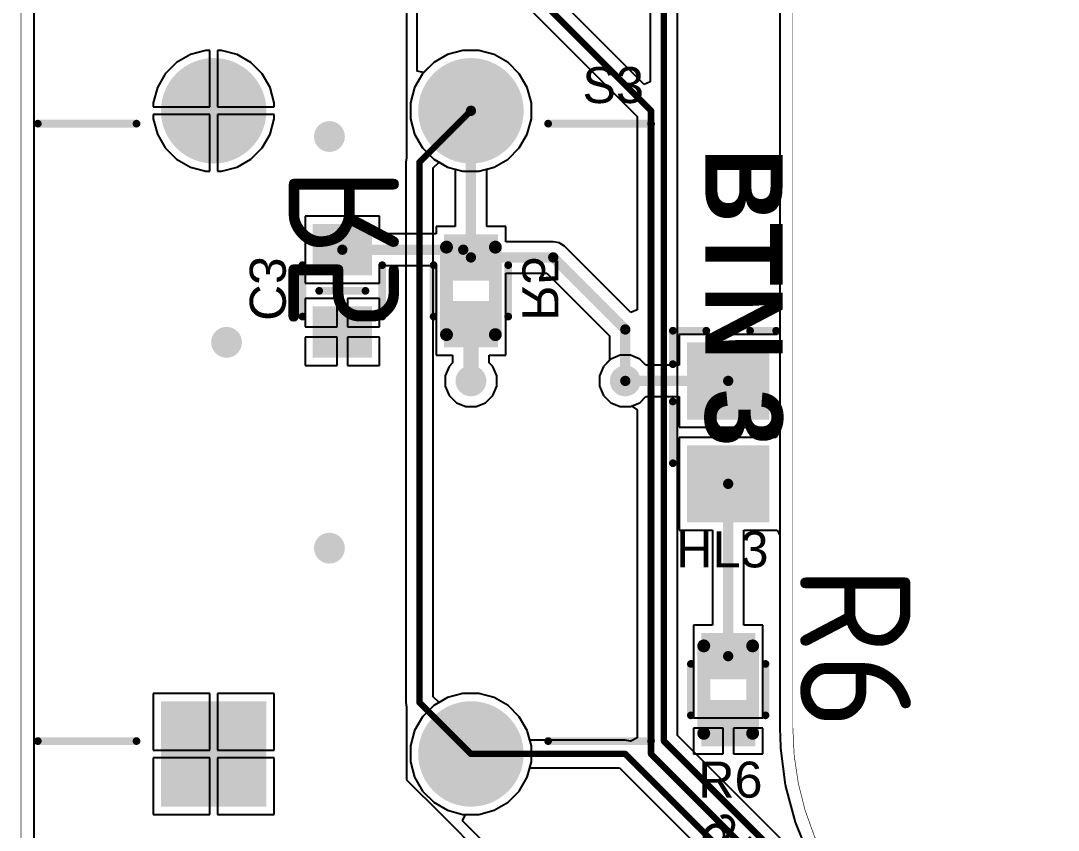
# Model space of a CAD drawing. Header units: inches. Extents: x -0.1 to 88.5, y -0.1 to 66.5.
# Drawn here: x 0 to 20.16, y 18.52 to 34.25 of the extents above; entities that cross this region are included whole.
import ezdxf

# ---------------------------------------------------------------- set-up
doc = ezdxf.new("R2010")
doc.units = ezdxf.units.IN
for name, color, linetype in [('Assembly Notes', 56, 'Continuous'), ('Board Shape', 56, 'Continuous'), ('Bottom Layer', 5, 'Continuous'), ('Bottom Overlay', 54, 'Continuous'), ('Bottom Paste', 16, 'Continuous'), ('Bottom Solder', 6, 'Continuous'), ('Multi-Layer', 9, 'Continuous'), ('Pad Holes', 156, 'Continuous'), ('Top Layer', 1, 'Continuous'), ('Top Overlay', 2, 'Continuous'), ('Top Paste', 8, 'Continuous'), ('Top Solder', 216, 'Continuous'), ('Via Holes', 16, 'Continuous')]:
    doc.layers.add(name, color=color, linetype=linetype)
doc.styles.add('Arial', font='', dxfattribs={"height": 0.2})
doc.styles.add('Century Gothic_Bold', font='', dxfattribs={"height": 0.2})
doc.styles.add('GOST type B', font='', dxfattribs={"height": 0.2})
doc.styles.get('Arial').set_extended_font_data('Arial')
doc.styles.get('Century Gothic_Bold').set_extended_font_data('Century Gothic', bold=True)
doc.styles.get('GOST type B').set_extended_font_data('GOST type B')

# ---------------------------------------------------------------- blocks, each defined once
blk = doc.blocks.new('B______DIP_12_12_26')
at = {"layer": 'Bottom Layer'}
blk.add_hatch(color=5, dxfattribs=at).paths.add_polyline_path([(-0.97500059, 0.97500059), (0.97500059, 0.97500059), (0.97500059, -0.97500059), (-0.97500059, -0.97500059)])
h = blk.add_hatch(color=5, dxfattribs=at)
edge = h.paths.add_edge_path()
edge.add_arc((12.5000004, 0), 0.9749993199999999, 0, 360)
h = blk.add_hatch(color=5, dxfattribs=at)
edge = h.paths.add_edge_path()
edge.add_arc((0, -5.00000016), 0.9749993199999999, 0, 360)
h = blk.add_hatch(color=5, dxfattribs=at)
edge = h.paths.add_edge_path()
edge.add_arc((12.5000004, -5.00000016), 0.9749993199999999, 0, 360)
at = {"layer": 'Bottom Solder'}
blk.add_hatch(color=6, dxfattribs=at).paths.add_polyline_path([(-1.02500049, 1.02500049), (1.02500049, 1.02500049), (1.02500049, -1.02500049), (-1.02500049, -1.02500049)])
h = blk.add_hatch(color=6, dxfattribs=at)
edge = h.paths.add_edge_path()
edge.add_arc((12.5000004, 0), 1.02499922, 0, 360)
h = blk.add_hatch(color=6, dxfattribs=at)
edge = h.paths.add_edge_path()
edge.add_arc((0, -5.00000016), 1.02499922, 0, 360)
h = blk.add_hatch(color=6, dxfattribs=at)
edge = h.paths.add_edge_path()
edge.add_arc((12.5000004, -5.00000016), 1.02499922, 0, 360)
at = {"layer": 'Multi-Layer'}
blk.add_hatch(color=9, dxfattribs=at).paths.add_polyline_path([(-0.97500059, 0.97500059), (0.97500059, 0.97500059), (0.97500059, -0.97500059), (-0.97500059, -0.97500059)])
h = blk.add_hatch(color=9, dxfattribs=at)
edge = h.paths.add_edge_path()
edge.add_arc((12.5000004, 0), 0.9749993199999999, 0, 360)
h = blk.add_hatch(color=9, dxfattribs=at)
edge = h.paths.add_edge_path()
edge.add_arc((0, -5.00000016), 0.9749993199999999, 0, 360)
h = blk.add_hatch(color=9, dxfattribs=at)
edge = h.paths.add_edge_path()
edge.add_arc((12.5000004, -5.00000016), 0.9749993199999999, 0, 360)
at = {"layer": 'Pad Holes'}
h = blk.add_hatch(color=7, dxfattribs=at)
edge = h.paths.add_edge_path()
edge.add_arc((0, 0), 0.6499986999999999, 0, 360)
h = blk.add_hatch(color=7, dxfattribs=at)
edge = h.paths.add_edge_path()
edge.add_arc((12.5000004, 0), 0.6499986999999999, 0, 360)
h = blk.add_hatch(color=7, dxfattribs=at)
edge = h.paths.add_edge_path()
edge.add_arc((0, -5.00000016), 0.6499986999999999, 0, 360)
h = blk.add_hatch(color=7, dxfattribs=at)
edge = h.paths.add_edge_path()
edge.add_arc((12.5000004, -5.00000016), 0.6499986999999999, 0, 360)
at = {"layer": 'Top Layer'}
blk.add_hatch(color=1, dxfattribs=at).paths.add_polyline_path([(-0.97500059, 0.97500059), (0.97500059, 0.97500059), (0.97500059, -0.97500059), (-0.97500059, -0.97500059)])
h = blk.add_hatch(color=1, dxfattribs=at)
edge = h.paths.add_edge_path()
edge.add_arc((12.5000004, 0), 0.9749993199999999, 0, 360)
h = blk.add_hatch(color=1, dxfattribs=at)
edge = h.paths.add_edge_path()
edge.add_arc((0, -5.00000016), 0.9749993199999999, 0, 360)
h = blk.add_hatch(color=1, dxfattribs=at)
edge = h.paths.add_edge_path()
edge.add_arc((12.5000004, -5.00000016), 0.9749993199999999, 0, 360)
at = {"layer": 'Top Solder'}
blk.add_hatch(color=216, dxfattribs=at).paths.add_polyline_path([(-1.02500049, 1.02500049), (1.02500049, 1.02500049), (1.02500049, -1.02500049), (-1.02500049, -1.02500049)])
h = blk.add_hatch(color=216, dxfattribs=at)
edge = h.paths.add_edge_path()
edge.add_arc((12.5000004, 0), 1.02499922, 0, 360)
h = blk.add_hatch(color=216, dxfattribs=at)
edge = h.paths.add_edge_path()
edge.add_arc((0, -5.00000016), 1.02499922, 0, 360)
h = blk.add_hatch(color=216, dxfattribs=at)
edge = h.paths.add_edge_path()
edge.add_arc((12.5000004, -5.00000016), 1.02499922, 0, 360)
at = {"layer": 'Top Overlay'}
for points in [[(0.2499995, 3.418636799999999, 0.1499997, 0.1499997, 0), (0.2499995, 1.49999954, 0.1499997, 0.1499997, 0)], [(12.2500009, 3.418636799999999, 0.1499997, 0.1499997, 0), (12.2500009, 1.49999954, 0.1499997, 0.1499997, 0)], [(0.2499995, -6.4999997, 0.1499997, 0.1499997, 0), (0.2499995, -8.500000779999999, 0.1499997, 0.1499997, 0)], [(12.2500009, -6.4999997, 0.1499997, 0.1499997, 0), (12.2500009, -8.500000779999999, 0.1499997, 0.1499997, 0)], [(0.2499995, -8.500000779999999, 0.1499997, 0.1499997, 0), (12.2500009, -8.500000779999999, 0.1499997, 0.1499997, 0)]]:
    blk.add_lwpolyline(points, format="xyseb", dxfattribs=at)
for points in [[(0.21249894, 3.418636799999999, 0.07499858, 0.07499858, 1), (0.28750006, 3.418636799999999, 0.07499858, 0.07499858, 1)], [(12.21250034, 3.418636799999999, 0.07499858, 0.07499858, 1), (12.28750146, 3.418636799999999, 0.07499858, 0.07499858, 1)], [(0.21249894, 1.49999954, 0.07499858, 0.07499858, 1), (0.28750006, 1.49999954, 0.07499858, 0.07499858, 1)], [(12.21250034, 1.49999954, 0.07499858, 0.07499858, 1), (12.28750146, 1.49999954, 0.07499858, 0.07499858, 1)], [(0.21249894, -6.4999997, 0.07499858, 0.07499858, 1), (0.28750006, -6.4999997, 0.07499858, 0.07499858, 1)], [(12.21250034, -6.4999997, 0.07499858, 0.07499858, 1), (12.28750146, -6.4999997, 0.07499858, 0.07499858, 1)], [(0.21249894, -8.500000779999999, 0.07499858, 0.07499858, 1), (0.28750006, -8.500000779999999, 0.07499858, 0.07499858, 1)], [(0.21249894, -8.500000779999999, 0.07499858, 0.07499858, 1), (0.28750006, -8.500000779999999, 0.07499858, 0.07499858, 1)], [(12.21250034, -8.500000779999999, 0.07499858, 0.07499858, 1), (12.28750146, -8.500000779999999, 0.07499858, 0.07499858, 1)], [(12.21250034, -8.500000779999999, 0.07499858, 0.07499858, 1), (12.28750146, -8.500000779999999, 0.07499858, 0.07499858, 1)]]:
    blk.add_lwpolyline(points, format="xyseb", close=True, dxfattribs=at)
blk = doc.blocks.new('0603R_38')
at = {"layer": 'Top Layer'}
for points in [[(-1.05000171, -0.4750003200000001), (-1.05000171, 0.4750003199999999), (-0.2500007700000001, 0.4750003200000001), (-0.2500007699999999, -0.4750003199999999)], [(0.24999823, -0.4750003200000001), (0.2499982299999999, 0.4750003199999999), (1.04999917, 0.4750003200000001), (1.04999917, -0.4750003199999999)]]:
    blk.add_hatch(color=1, dxfattribs=at).paths.add_polyline_path(points)
at = {"layer": 'Top Paste'}
for points in [[(-1.05000171, -0.4750003200000001), (-1.05000171, 0.4750003199999999), (-0.2500007700000001, 0.4750003200000001), (-0.2500007699999999, -0.4750003199999999)], [(0.24999823, -0.4750003200000001), (0.2499982299999999, 0.4750003199999999), (1.04999917, 0.4750003200000001), (1.04999917, -0.4750003199999999)]]:
    blk.add_hatch(color=8, dxfattribs=at).paths.add_polyline_path(points)
at = {"layer": 'Top Solder'}
for points in [[(-1.10000161, -0.52500022), (-1.10000161, 0.5250002199999999), (-0.2000008700000001, 0.52500022), (-0.2000008699999999, -0.5250002199999999)], [(0.1999983300000001, -0.52500022), (0.1999983299999999, 0.5250002199999999), (1.09999907, 0.52500022), (1.09999907, -0.5250002199999999)]]:
    blk.add_hatch(color=216, dxfattribs=at).paths.add_polyline_path(points)
at = {"layer": 'Assembly Notes'}
for points in [[(0.8499983, 0.47500032, 0.2499995, 0.2499995, 0), (-0.8500008399999999, 0.47500032, 0.2499995, 0.2499995, 0)], [(-0.8500008399999999, -0.47500032, 0.2499995, 0.2499995, 0), (-0.8500008399999999, 0.47500032, 0.2499995, 0.2499995, 0)], [(0.8499983, -0.47500032, 0.2499995, 0.2499995, 0), (0.8499983, 0.47500032, 0.2499995, 0.2499995, 0)], [(0.8499983, -0.47500032, 0.2499995, 0.2499995, 0), (-0.8500008399999999, -0.47500032, 0.2499995, 0.2499995, 0)]]:
    blk.add_lwpolyline(points, format="xyseb", dxfattribs=at)
for points in [[(-0.9125000799999999, 0.47500032, 0.12499848, 0.12499848, 1), (-0.7875015999999999, 0.47500032, 0.12499848, 0.12499848, 1)], [(-0.9125000799999999, 0.47500032, 0.12499848, 0.12499848, 1), (-0.7875015999999999, 0.47500032, 0.12499848, 0.12499848, 1)], [(0.78749906, 0.47500032, 0.12499848, 0.12499848, 1), (0.9124975399999999, 0.47500032, 0.12499848, 0.12499848, 1)], [(0.78749906, 0.47500032, 0.12499848, 0.12499848, 1), (0.9124975399999999, 0.47500032, 0.12499848, 0.12499848, 1)], [(-0.9125000799999999, -0.47500032, 0.12499848, 0.12499848, 1), (-0.7875015999999999, -0.47500032, 0.12499848, 0.12499848, 1)], [(-0.9125000799999999, -0.47500032, 0.12499848, 0.12499848, 1), (-0.7875015999999999, -0.47500032, 0.12499848, 0.12499848, 1)], [(0.78749906, -0.47500032, 0.12499848, 0.12499848, 1), (0.9124975399999999, -0.47500032, 0.12499848, 0.12499848, 1)], [(0.78749906, -0.47500032, 0.12499848, 0.12499848, 1), (0.9124975399999999, -0.47500032, 0.12499848, 0.12499848, 1)]]:
    blk.add_lwpolyline(points, format="xyseb", close=True, dxfattribs=at)
at = {"layer": 'Top Overlay'}
for points in [[(0.499999, 0.72499982, 0.1499997, 0.1499997, 0), (-0.499999, 0.72499982, 0.1499997, 0.1499997, 0)], [(0.499999, -0.72499982, 0.1499997, 0.1499997, 0), (-0.499999, -0.72499982, 0.1499997, 0.1499997, 0)]]:
    blk.add_lwpolyline(points, format="xyseb", dxfattribs=at)
for points in [[(-0.53749956, 0.72499982, 0.07499858, 0.07499858, 1), (-0.46249844, 0.72499982, 0.07499858, 0.07499858, 1)], [(0.46249844, 0.72499982, 0.07499858, 0.07499858, 1), (0.53749956, 0.72499982, 0.07499858, 0.07499858, 1)], [(-0.53749956, -0.72499982, 0.07499858, 0.07499858, 1), (-0.46249844, -0.72499982, 0.07499858, 0.07499858, 1)], [(0.46249844, -0.72499982, 0.07499858, 0.07499858, 1), (0.53749956, -0.72499982, 0.07499858, 0.07499858, 1)]]:
    blk.add_lwpolyline(points, format="xyseb", close=True, dxfattribs=at)
at = {"layer": 'Assembly Notes', "style": 'GOST type B'}
blk.add_text('R6', height=2.15000078, dxfattribs=at).set_placement((-2.40000028, 1.39999974))
blk = doc.blocks.new('0603R_B_39')
at = {"layer": 'Bottom Layer'}
for points in [[(-0.25000077, 0.47500032), (-0.25000077, -0.47500032), (-1.05000171, -0.47500032), (-1.05000171, 0.47500032)], [(1.04999917, 0.47500032), (1.04999917, -0.47500032), (0.24999823, -0.47500032), (0.24999823, 0.47500032)]]:
    blk.add_hatch(color=5, dxfattribs=at).paths.add_polyline_path(points)
at = {"layer": 'Bottom Paste'}
for points in [[(-0.25000077, 0.47500032), (-0.25000077, -0.47500032), (-1.05000171, -0.47500032), (-1.05000171, 0.47500032)], [(1.04999917, 0.47500032), (1.04999917, -0.47500032), (0.24999823, -0.47500032), (0.24999823, 0.47500032)]]:
    blk.add_hatch(color=16, dxfattribs=at).paths.add_polyline_path(points)
at = {"layer": 'Bottom Solder'}
for points in [[(-0.20000087, 0.52500022), (-0.20000087, -0.52500022), (-1.10000161, -0.52500022), (-1.10000161, 0.52500022)], [(1.09999907, 0.52500022), (1.09999907, -0.52500022), (0.19999833, -0.52500022), (0.19999833, 0.52500022)]]:
    blk.add_hatch(color=6, dxfattribs=at).paths.add_polyline_path(points)
at = {"layer": 'Assembly Notes'}
for points in [[(-0.8500008399999999, -0.47500032, 0.2499995, 0.2499995, 0), (-0.8500008399999999, 0.47500032, 0.2499995, 0.2499995, 0)], [(0.8499983, 0.47500032, 0.2499995, 0.2499995, 0), (-0.8500008399999999, 0.47500032, 0.2499995, 0.2499995, 0)], [(0.8499983, -0.47500032, 0.2499995, 0.2499995, 0), (0.8499983, 0.47500032, 0.2499995, 0.2499995, 0)], [(0.8499983, -0.47500032, 0.2499995, 0.2499995, 0), (-0.8500008399999999, -0.47500032, 0.2499995, 0.2499995, 0)]]:
    blk.add_lwpolyline(points, format="xyseb", dxfattribs=at)
for points in [[(-0.9125000799999999, 0.47500032, 0.12499848, 0.12499848, 1), (-0.7875015999999999, 0.47500032, 0.12499848, 0.12499848, 1)], [(-0.9125000799999999, 0.47500032, 0.12499848, 0.12499848, 1), (-0.7875015999999999, 0.47500032, 0.12499848, 0.12499848, 1)], [(0.78749906, 0.47500032, 0.12499848, 0.12499848, 1), (0.9124975399999999, 0.47500032, 0.12499848, 0.12499848, 1)], [(0.78749906, 0.47500032, 0.12499848, 0.12499848, 1), (0.9124975399999999, 0.47500032, 0.12499848, 0.12499848, 1)], [(-0.9125000799999999, -0.47500032, 0.12499848, 0.12499848, 1), (-0.7875015999999999, -0.47500032, 0.12499848, 0.12499848, 1)], [(-0.9125000799999999, -0.47500032, 0.12499848, 0.12499848, 1), (-0.7875015999999999, -0.47500032, 0.12499848, 0.12499848, 1)], [(0.78749906, -0.47500032, 0.12499848, 0.12499848, 1), (0.9124975399999999, -0.47500032, 0.12499848, 0.12499848, 1)], [(0.78749906, -0.47500032, 0.12499848, 0.12499848, 1), (0.9124975399999999, -0.47500032, 0.12499848, 0.12499848, 1)]]:
    blk.add_lwpolyline(points, format="xyseb", close=True, dxfattribs=at)
at = {"layer": 'Bottom Overlay'}
for points in [[(0.499999, 0.72499982, 0.1499997, 0.1499997, 0), (-0.499999, 0.72499982, 0.1499997, 0.1499997, 0)], [(0.499999, -0.72499982, 0.1499997, 0.1499997, 0), (-0.499999, -0.72499982, 0.1499997, 0.1499997, 0)]]:
    blk.add_lwpolyline(points, format="xyseb", dxfattribs=at)
for points in [[(-0.53749956, 0.72499982, 0.07499858, 0.07499858, 1), (-0.46249844, 0.72499982, 0.07499858, 0.07499858, 1)], [(0.46249844, 0.72499982, 0.07499858, 0.07499858, 1), (0.53749956, 0.72499982, 0.07499858, 0.07499858, 1)], [(-0.53749956, -0.72499982, 0.07499858, 0.07499858, 1), (-0.46249844, -0.72499982, 0.07499858, 0.07499858, 1)], [(0.46249844, -0.72499982, 0.07499858, 0.07499858, 1), (0.53749956, -0.72499982, 0.07499858, 0.07499858, 1)]]:
    blk.add_lwpolyline(points, format="xyseb", close=True, dxfattribs=at)
at = {"layer": 'Assembly Notes', "style": 'GOST type B', "text_generation_flag": 2}
blk.add_text('R5', height=2.15000078, rotation=-180, dxfattribs=at).set_placement((-2.40000028, -1.39999974))
blk = doc.blocks.new('0805D_48')
at = {"layer": 'Top Layer'}
for points in [[(-1.70000041, -0.74999977), (-1.70000041, 0.74999977), (-0.30000067, 0.74999977), (-0.30000067, -0.74999977)], [(0.30000067, -0.74999977), (0.30000067, 0.74999977), (1.70000041, 0.74999977), (1.70000041, -0.74999977)]]:
    blk.add_hatch(color=1, dxfattribs=at).paths.add_polyline_path(points)
at = {"layer": 'Top Paste'}
for points in [[(-1.70000041, -0.74999977), (-1.70000041, 0.74999977), (-0.30000067, 0.74999977), (-0.30000067, -0.74999977)], [(0.30000067, -0.74999977), (0.30000067, 0.74999977), (1.70000041, 0.74999977), (1.70000041, -0.74999977)]]:
    blk.add_hatch(color=8, dxfattribs=at).paths.add_polyline_path(points)
at = {"layer": 'Top Solder'}
for points in [[(-1.75000031, -0.7999996699999999), (-1.75000031, 0.7999996699999999), (-0.25000077, 0.7999996699999999), (-0.25000077, -0.7999996699999999)], [(0.25000077, -0.7999996699999999), (0.25000077, 0.7999996699999999), (1.75000031, 0.7999996699999999), (1.75000031, -0.7999996699999999)]]:
    blk.add_hatch(color=216, dxfattribs=at).paths.add_polyline_path(points)
at = {"layer": 'Top Overlay'}
for points in [[(-0.5999987999999999, 1.07499912, 0.1499997, 0.1499997, 0), (0.5999987999999999, 1.07499912, 0.1499997, 0.1499997, 0)], [(1.32500116, 1.07499912, 0.1499997, 0.1499997, 0), (1.97499986, 1.07499912, 0.1499997, 0.1499997, 0)], [(1.97499986, 1.07499912, 0.1499997, 0.1499997, 0), (1.97499986, 0.4250004199999999, 0.1499997, 0.1499997, 0)], [(1.97499986, -0.4250004199999999, 0.1499997, 0.1499997, 0), (1.97499986, -0.93133926, 0.1499997, 0.1499997, 0)]]:
    blk.add_lwpolyline(points, format="xyseb", dxfattribs=at)
for points in [[(-0.63749936, 1.07499912, 0.07499858, 0.07499858, 1), (-0.56249824, 1.07499912, 0.07499858, 0.07499858, 1)], [(0.56249824, 1.07499912, 0.07499858, 0.07499858, 1), (0.63749936, 1.07499912, 0.07499858, 0.07499858, 1)], [(1.2875006, 1.07499912, 0.07499858, 0.07499858, 1), (1.36250172, 1.07499912, 0.07499858, 0.07499858, 1)], [(1.9374993, 1.07499912, 0.07499858, 0.07499858, 1), (2.01250042, 1.07499912, 0.07499858, 0.07499858, 1)], [(1.9374993, 1.07499912, 0.07499858, 0.07499858, 1), (2.01250042, 1.07499912, 0.07499858, 0.07499858, 1)], [(1.9374993, 0.4250004199999999, 0.07499858, 0.07499858, 1), (2.01250042, 0.4250004199999999, 0.07499858, 0.07499858, 1)], [(1.9374993, -0.4250004199999999, 0.07499858, 0.07499858, 1), (2.01250042, -0.4250004199999999, 0.07499858, 0.07499858, 1)], [(1.9374993, -0.93133926, 0.07499858, 0.07499858, 1), (2.01250042, -0.93133926, 0.07499858, 0.07499858, 1)]]:
    blk.add_lwpolyline(points, format="xyseb", close=True, dxfattribs=at)
blk = doc.blocks.new('0603C_B_68')
at = {"layer": 'Bottom Layer'}
for points in [[(-0.35000057, 0.52500022), (-0.35000057, -0.52500022), (-1.25000131, -0.52500022), (-1.25000131, 0.52500022)], [(1.24999877, 0.52500022), (1.24999877, -0.52500022), (0.34999803, -0.52500022), (0.34999803, 0.52500022)]]:
    blk.add_hatch(color=5, dxfattribs=at).paths.add_polyline_path(points)
at = {"layer": 'Bottom Paste'}
for points in [[(-0.35000057, 0.52500022), (-0.35000057, -0.52500022), (-1.25000131, -0.52500022), (-1.25000131, 0.52500022)], [(1.24999877, 0.52500022), (1.24999877, -0.52500022), (0.34999803, -0.52500022), (0.34999803, 0.52500022)]]:
    blk.add_hatch(color=16, dxfattribs=at).paths.add_polyline_path(points)
at = {"layer": 'Bottom Solder'}
for points in [[(-0.30000067, 0.57500012), (-0.30000067, -0.57500012), (-1.30000121, -0.57500012), (-1.30000121, 0.57500012)], [(1.29999867, 0.57500012), (1.29999867, -0.57500012), (0.29999813, -0.57500012), (0.29999813, 0.57500012)]]:
    blk.add_hatch(color=6, dxfattribs=at).paths.add_polyline_path(points)
at = {"layer": 'Bottom Overlay'}
for points in [[(-0.499999, 0.77499972, 0.1499997, 0.1499997, 0), (0.499999, 0.77499972, 0.1499997, 0.1499997, 0)], [(0, 0.4499991, 0.1499997, 0.1499997, 0), (0, -0.4499991, 0.1499997, 0.1499997, 0)], [(-0.499999, -0.77499972, 0.1499997, 0.1499997, 0), (0.499999, -0.77499972, 0.1499997, 0.1499997, 0)]]:
    blk.add_lwpolyline(points, format="xyseb", dxfattribs=at)
for points in [[(-0.53749956, 0.77499972, 0.07499858, 0.07499858, 1), (-0.46249844, 0.77499972, 0.07499858, 0.07499858, 1)], [(0.46249844, 0.77499972, 0.07499858, 0.07499858, 1), (0.53749956, 0.77499972, 0.07499858, 0.07499858, 1)], [(-0.03750056, 0.4499991, 0.07499858, 0.07499858, 1), (0.03750056, 0.4499991, 0.07499858, 0.07499858, 1)], [(-0.03750056, -0.4499991, 0.07499858, 0.07499858, 1), (0.03750056, -0.4499991, 0.07499858, 0.07499858, 1)], [(-0.53749956, -0.77499972, 0.07499858, 0.07499858, 1), (-0.46249844, -0.77499972, 0.07499858, 0.07499858, 1)], [(0.46249844, -0.77499972, 0.07499858, 0.07499858, 1), (0.53749956, -0.77499972, 0.07499858, 0.07499858, 1)]]:
    blk.add_lwpolyline(points, format="xyseb", close=True, dxfattribs=at)

msp = doc.modelspace()

# ---------------------------------------------------------------- hatches: boundary and pattern name
at = {"layer": 'Bottom Layer'}
h = msp.add_hatch(color=5, dxfattribs=at)
edge = h.paths.add_edge_path()
edge.add_arc((5.99999816, 31.99999696), 0.2999994, 0, 360)
h = msp.add_hatch(color=5, dxfattribs=at)
edge = h.paths.add_edge_path()
edge.add_arc((3.99999962, 27.99999734), 0.2999994, 0, 360)
h = msp.add_hatch(color=5, dxfattribs=at)
edge = h.paths.add_edge_path()
edge.add_arc((8.75000028, 27.24999884), 0.2999994, 0, 360)
h = msp.add_hatch(color=5, dxfattribs=at)
edge = h.paths.add_edge_path()
edge.add_arc((11.74999936, 27.24999884), 0.2999994, 0, 360)
h = msp.add_hatch(color=5, dxfattribs=at)
edge = h.paths.add_edge_path()
edge.add_arc((5.99999816, 23.99999772), 0.2999994, 0, 360)
at = {"layer": 'Top Layer'}
h = msp.add_hatch(color=1, dxfattribs=at)
edge = h.paths.add_edge_path()
edge.add_arc((5.99999816, 31.99999696), 0.2999994, 0, 360)
h = msp.add_hatch(color=1, dxfattribs=at)
edge = h.paths.add_edge_path()
edge.add_arc((3.99999962, 27.99999734), 0.2999994, 0, 360)
h = msp.add_hatch(color=1, dxfattribs=at)
edge = h.paths.add_edge_path()
edge.add_arc((8.75000028, 27.24999884), 0.2999994, 0, 360)
h = msp.add_hatch(color=1, dxfattribs=at)
edge = h.paths.add_edge_path()
edge.add_arc((11.74999936, 27.24999884), 0.2999994, 0, 360)
h = msp.add_hatch(color=1, dxfattribs=at)
edge = h.paths.add_edge_path()
edge.add_arc((5.99999816, 23.99999772), 0.2999994, 0, 360)
at = {"layer": 'Via Holes'}
h = msp.add_hatch(color=7, dxfattribs=at)
edge = h.paths.add_edge_path()
edge.add_arc((5.99999816, 31.99999696), 0.1499997, 0, 360)
h = msp.add_hatch(color=7, dxfattribs=at)
edge = h.paths.add_edge_path()
edge.add_arc((3.99999962, 27.99999734), 0.1499997, 0, 360)
h = msp.add_hatch(color=7, dxfattribs=at)
edge = h.paths.add_edge_path()
edge.add_arc((8.75000028, 27.24999884), 0.1499997, 0, 360)
h = msp.add_hatch(color=7, dxfattribs=at)
edge = h.paths.add_edge_path()
edge.add_arc((11.74999936, 27.24999884), 0.1499997, 0, 360)
h = msp.add_hatch(color=7, dxfattribs=at)
edge = h.paths.add_edge_path()
edge.add_arc((5.99999816, 23.99999772), 0.1499997, 0, 360)

# ---------------------------------------------------------------- linework, layer by layer
at = {"layer": 'Board Shape'}
for points in [[(0.00635, 3.00635162, 0.0127, 0.0127, 0), (0.00635, 63.50634999999999, 0.0127, 0.0127, 0)], [(15.00635048, 20.50634964, 0.0127, 0.0127, 0), (15.00635048, 63.50634999999999, 0.0127, 0.0127, 0)], [(20.50634964, 15.00635048, 0.0127, 0.0127, -0.4142135623730951), (15.00635048, 20.50634964, 0.0127, 0.0127, 0)]]:
    msp.add_lwpolyline(points, format="xyseb", dxfattribs=at)
msp.add_lwpolyline([(15.00317548, 20.50634964, 0.00635, 0.00635, 1), (15.00952548, 20.50634964, 0.00635, 0.00635, 1)], format="xyseb", close=True, dxfattribs=at)
msp.add_lwpolyline([(15.00317548, 20.50634964, 0.00635, 0.00635, 1), (15.00952548, 20.50634964, 0.00635, 0.00635, 1)], format="xyseb", close=True, dxfattribs=at)
at = {"layer": 'Bottom Layer'}
for p, q in [((0.2612364599999999, 3.00634908), (0.26123392, 63.50634745999999)), ((14.75146656, 63.50634745999999), (14.75146656, 20.50634964)), ((12.76764274, 20.36086606), (12.76764274, 48.24998732)), ((12.23235806, 42.84564456), (12.23235806, 33.06208018)), ((12.1150253, 33.01347728), (9.74870288, 35.37980224)), ((9.37019716, 35.00129652), (11.98235856, 32.38913766)), ((3.296467879999999, 33.59492646), (3.02853344, 33.44023538)), ((3.59530904, 33.67499996), (3.296467879999999, 33.59492646)), ((3.67500154, 33.67499996), (3.59530904, 33.67499996)), ((3.67500154, 32.57499962), (3.67500154, 33.67499996)), ((3.9046912, 33.67499996), (3.8249987, 33.67499996)), ((3.8249987, 33.67499996), (3.8249987, 32.57499962)), ((4.203532360000001, 33.59492646), (3.9046912, 33.67499996)), ((4.4714668, 33.44023538), (4.203532360000001, 33.59492646)), ((8.296468039999999, 33.59492646), (8.0285336, 33.44023538)), ((8.595309199999999, 33.67499996), (8.296468039999999, 33.59492646)), ((8.90469136, 33.67499996), (8.595309199999999, 33.67499996)), ((9.20353252, 33.59492646), (8.90469136, 33.67499996)), ((9.471466959999999, 33.44023538), (9.20353252, 33.59492646)), ((3.02853344, 33.44023538), (2.80976578, 33.22146772)), ((4.69023446, 33.22146772), (4.4714668, 33.44023538)), ((8.0285336, 33.44023538), (7.809765939999999, 33.22146772)), ((9.69023462, 33.22146772), (9.471466959999999, 33.44023538)), ((2.80976578, 33.22146772), (2.6550747, 32.95353328)), ((4.844925539999999, 32.95353328), (4.69023446, 33.22146772)), ((7.809765939999999, 33.22146772), (7.65507486, 32.95353328)), ((9.8449257, 32.95353328), (9.69023462, 33.22146772)), ((2.6550747, 32.95353328), (2.5750012, 32.65469212)), ((4.924999039999999, 32.65469212), (4.844925539999999, 32.95353328)), ((7.65507486, 32.95353328), (7.57500136, 32.65469212)), ((9.924999199999998, 32.65469212), (9.8449257, 32.95353328)), ((12.23235806, 33.06208018), (12.1150253, 33.01347728)), ((2.5750012, 32.65469212), (2.5750012, 32.57499962)), ((2.5750012, 32.57499962), (3.67500154, 32.57499962)), ((3.8249987, 32.57499962), (4.924999039999999, 32.57499962)), ((4.924999039999999, 32.57499962), (4.924999039999999, 32.65469212)), ((7.57500136, 32.65469212), (7.57500136, 32.34530995999999)), ((9.924999199999998, 32.34530995999999), (9.924999199999998, 32.65469212)), ((3.67500154, 32.42500245999999), (2.5750012, 32.42500245999999)), ((2.5750012, 32.42500245999999), (2.5750012, 32.34530995999999)), ((2.5750012, 32.34530995999999), (2.6550747, 32.04646879999999)), ((3.67500154, 31.32500212), (3.67500154, 32.42500245999999)), ((4.924999039999999, 32.42500245999999), (3.8249987, 32.42500245999999)), ((3.8249987, 32.42500245999999), (3.8249987, 31.32500212)), ((4.844925539999999, 32.04646879999999), (4.924999039999999, 32.34530995999999)), ((4.924999039999999, 32.34530995999999), (4.924999039999999, 32.42500245999999)), ((7.57500136, 32.34530995999999), (7.65507486, 32.04646879999999)), ((9.8449257, 32.04646879999999), (9.924999199999998, 32.34530995999999)), ((11.98235856, 32.38913766), (11.98235856, 28.62982336)), ((2.6550747, 32.04646879999999), (2.80976578, 31.77853436)), ((4.69023446, 31.77853436), (4.844925539999999, 32.04646879999999)), ((7.65507486, 32.04646879999999), (7.809765939999999, 31.77853436)), ((9.69023462, 31.77853436), (9.8449257, 32.04646879999999)), ((2.80976578, 31.77853436), (3.02853344, 31.5597667)), ((4.4714668, 31.5597667), (4.69023446, 31.77853436)), ((7.809765939999999, 31.77853436), (8.0285336, 31.5597667)), ((9.471466959999999, 31.5597667), (9.69023462, 31.77853436)), ((3.02853344, 31.5597667), (3.296467879999999, 31.40507562)), ((4.203532360000001, 31.40507562), (4.4714668, 31.5597667)), ((8.0285336, 31.5597667), (8.296468039999999, 31.40507562)), ((9.20353252, 31.40507562), (9.471466959999999, 31.5597667)), ((3.296467879999999, 31.40507562), (3.59530904, 31.32500212)), ((3.59530904, 31.32500212), (3.67500154, 31.32500212)), ((3.8249987, 31.32500212), (3.9046912, 31.32500212)), ((3.9046912, 31.32500212), (4.203532360000001, 31.40507562)), ((8.296468039999999, 31.40507562), (8.44412332, 31.36551258)), ((8.44412332, 31.36551258), (8.44412332, 30.25000046)), ((9.05587724, 31.36551258), (9.20353252, 31.40507562)), ((9.05587724, 30.25000046), (9.05587724, 31.36551258)), ((6.97500002, 30.44999752), (5.52500038, 30.44999752)), ((5.52500038, 30.44999752), (5.52500038, 29.15000012)), ((6.97500002, 30.10587578), (6.97500002, 30.44999752)), ((8.44412332, 30.25000046), (8.07500036, 30.25000046)), ((8.07500036, 30.25000046), (8.07500036, 30.10587578)), ((9.4250002, 30.25000046), (9.05587724, 30.25000046)), ((9.4250002, 29.95587862), (9.4250002, 30.25000046)), ((8.07500036, 30.10587578), (6.97500002, 30.10587578)), ((10.34998438, 29.95587862), (9.4250002, 29.95587862)), ((10.34999708, 29.95588116), (10.34998438, 29.95587862)), ((10.46705044, 29.93259444), (10.34999708, 29.95588116)), ((10.5662857, 29.86629028), (10.46705044, 29.93259444)), ((11.85535856, 28.57721742), (10.5662857, 29.86629028)), ((6.97500002, 29.15000012), (6.97500002, 29.49412186)), ((6.97500002, 29.49412186), (8.07500036, 29.49412186)), ((8.07500036, 29.49412186), (8.07500036, 29.07700306)), ((9.4250002, 29.07700306), (9.4250002, 29.3441247)), ((9.4250002, 29.3441247), (10.2232968, 29.3441247)), ((10.2232968, 29.3441247), (11.4441224, 28.1232991)), ((5.52500038, 29.15000012), (6.97500002, 29.15000012)), ((8.07500036, 29.07700306), (8.07499782, 29.05000286)), ((8.07499782, 29.05000286), (8.07499782, 28.95000052)), ((9.425002739999998, 29.05000286), (9.4250002, 29.07700306)), ((9.425002739999998, 28.95000052), (9.425002739999998, 29.05000286)), ((6.1500004, 28.84999818), (5.52500038, 28.84999818)), ((5.52500038, 28.84999818), (5.52500038, 28.29999928)), ((6.1500004, 28.29999928), (6.1500004, 28.84999818)), ((6.97500002, 28.84999818), (6.35, 28.84999818)), ((6.35, 28.84999818), (6.35, 28.29999928)), ((6.97500002, 28.29999928), (6.97500002, 28.84999818)), ((8.07499782, 28.95000052), (8.07500036, 28.92300032)), ((8.07500036, 28.92300032), (8.07500036, 27.75000292)), ((9.4250002, 28.92300032), (9.425002739999998, 28.95000052)), ((9.4250002, 27.75000292), (9.4250002, 28.92300032)), ((11.98235856, 28.62982336), (11.85535856, 28.57721742)), ((5.52500038, 28.29999928), (6.1500004, 28.29999928)), ((6.35, 28.29999928), (6.97500002, 28.29999928)), ((6.1500004, 28.09999968), (5.52500038, 28.09999968)), ((5.52500038, 28.09999968), (5.52500038, 27.55000078)), ((6.1500004, 27.55000078), (6.1500004, 28.09999968)), ((6.97500002, 28.09999968), (6.35, 28.09999968)), ((6.35, 28.09999968), (6.35, 27.55000078)), ((6.97500002, 27.55000078), (6.97500002, 28.09999968)), ((11.4441224, 28.1232991), (11.4441224, 27.65122994)), ((8.07500036, 27.75000292), (8.393142979999999, 27.75000292)), ((8.393142979999999, 27.75000292), (8.393142979999999, 27.6002496)), ((9.10685758, 27.6002496), (9.10685758, 27.75000292)), ((9.10685758, 27.75000292), (9.4250002, 27.75000292)), ((11.4441224, 27.65122994), (11.32611908, 27.53322662)), ((5.52500038, 27.55000078), (6.1500004, 27.55000078)), ((6.35, 27.55000078), (6.97500002, 27.55000078)), ((8.32612, 27.53322662), (8.25000128, 27.34945508)), ((8.393142979999999, 27.6002496), (8.32612, 27.53322662)), ((9.173880559999999, 27.53322662), (9.10685758, 27.6002496)), ((9.249999279999999, 27.34945508), (9.173880559999999, 27.53322662)), ((11.32611908, 27.53322662), (11.25000036, 27.34945508)), ((8.25000128, 27.34945508), (8.25000128, 27.1505426)), ((9.249999279999999, 27.1505426), (9.249999279999999, 27.34945508)), ((11.25000036, 27.34945508), (11.25000036, 27.1505426)), ((8.25000128, 27.1505426), (8.32612, 26.96677106)), ((9.173880559999999, 26.96677106), (9.249999279999999, 27.1505426)), ((11.25000036, 27.1505426), (11.32611908, 26.96677106)), ((8.32612, 26.96677106), (8.4667725, 26.82611856)), ((8.4667725, 26.82611856), (8.65054404, 26.74999984)), ((8.849456519999999, 26.74999984), (9.033228059999999, 26.82611856)), ((9.033228059999999, 26.82611856), (9.173880559999999, 26.96677106)), ((11.32611908, 26.96677106), (11.46677158, 26.82611856)), ((11.46677158, 26.82611856), (11.65054312, 26.74999984)), ((8.65054404, 26.74999984), (8.849456519999999, 26.74999984)), ((11.65054312, 26.74999984), (11.8494556, 26.74999984)), ((11.8494556, 26.74999984), (11.8767606, 26.76131046)), ((11.8767606, 26.76131046), (11.98235856, 26.6907518)), ((11.98235856, 26.6907518), (11.98235856, 20.3131928)), ((3.67500154, 21.17499956), (2.5750012, 21.17499956)), ((2.5750012, 21.17499956), (2.5750012, 20.07499922)), ((3.67500154, 20.07499922), (3.67500154, 21.17499956)), ((4.924999039999999, 21.17499956), (3.8249987, 21.17499956)), ((3.8249987, 21.17499956), (3.8249987, 20.07499922)), ((4.924999039999999, 20.07499922), (4.924999039999999, 21.17499956)), ((8.595309199999999, 21.17499956), (8.296468039999999, 21.09492606)), ((8.90469136, 21.17499956), (8.595309199999999, 21.17499956)), ((9.20353252, 21.09492606), (8.90469136, 21.17499956)), ((8.296468039999999, 21.09492606), (8.0285336, 20.94023498)), ((9.471466959999999, 20.94023498), (9.20353252, 21.09492606)), ((8.0285336, 20.94023498), (7.809765939999999, 20.72146732)), ((9.69023462, 20.72146732), (9.471466959999999, 20.94023498)), ((7.809765939999999, 20.72146732), (7.65507486, 20.45353288)), ((9.8449257, 20.45353288), (9.69023462, 20.72146732)), ((7.65507486, 20.45353288), (7.57500136, 20.15469172)), ((9.8947351, 20.26764298), (9.8449257, 20.45353288)), ((14.75146656, 20.50634964), (14.7522946, 20.50219166)), ((14.7522946, 20.50219166), (14.75160372, 20.49801082)), ((14.75160372, 20.49801082), (14.76337916, 20.13829348)), ((11.74998666, 20.26764298), (9.8947351, 20.26764298)), ((11.74999936, 20.26764552), (11.74998666, 20.26764298)), ((11.85242232, 20.24726964), (11.74999936, 20.26764552)), ((11.85535856, 20.24530876), (11.85242232, 20.24726964)), ((11.98235856, 20.3131928), (11.85535856, 20.24530876)), ((15.2562687, 17.8722401), (12.76764274, 20.36086606)), ((2.5750012, 20.07499922), (3.67500154, 20.07499922)), ((3.8249987, 20.07499922), (4.924999039999999, 20.07499922)), ((7.57500136, 20.15469172), (7.57500136, 19.84530956)), ((14.76337916, 20.13829348), (14.7662519, 20.12597702)), ((14.7662519, 20.12597702), (14.76542386, 20.11336084)), ((14.76542386, 20.11336084), (14.85932766, 19.40008566)), ((3.67500154, 19.92500206), (2.5750012, 19.92500206)), ((2.5750012, 19.92500206), (2.5750012, 18.82500172)), ((3.67500154, 18.82500172), (3.67500154, 19.92500206)), ((4.924999039999999, 19.92500206), (3.8249987, 19.92500206)), ((3.8249987, 19.92500206), (3.8249987, 18.82500172)), ((4.924999039999999, 18.82500172), (4.924999039999999, 19.92500206)), ((7.57500136, 19.84530956), (7.65507486, 19.5464684)), ((9.8449257, 19.5464684), (9.8947351, 19.7323583)), ((9.8947351, 19.7323583), (11.63913598, 19.7323583)), ((11.63913598, 19.7323583), (13.32918848, 18.04230834)), ((7.65507486, 19.5464684), (7.809765939999999, 19.27853396)), ((9.69023462, 19.27853396), (9.8449257, 19.5464684)), ((14.85932766, 19.40008566), (14.86473278, 19.3841624)), ((14.86473278, 19.3841624), (14.8658326, 19.36738062)), ((14.8658326, 19.36738062), (15.05203492, 18.67246456)), ((7.809765939999999, 19.27853396), (8.0285336, 19.0597663)), ((9.471466959999999, 19.0597663), (9.69023462, 19.27853396)), ((8.0285336, 19.0597663), (8.296468039999999, 18.90507522)), ((9.20353252, 18.90507522), (9.471466959999999, 19.0597663)), ((2.5750012, 18.82500172), (3.67500154, 18.82500172)), ((3.8249987, 18.82500172), (4.924999039999999, 18.82500172)), ((8.296468039999999, 18.90507522), (8.595309199999999, 18.82500172)), ((8.595309199999999, 18.82500172), (8.90469136, 18.82500172)), ((8.90469136, 18.82500172), (9.20353252, 18.90507522)), ((15.05203492, 18.67246456), (15.05947458, 18.65738204)), ((15.05947458, 18.65738204), (15.06275372, 18.64089236)), ((15.06275372, 18.64089236), (15.33806686, 17.97622262))]:
    msp.add_line(p, q, dxfattribs=at)
for points in [[(12.5000004, 20.25000268, 0.12500102, 0.12500102, 0), (12.5000004, 48.25000002, 0.12500102, 0.12500102, 0)], [(8.75000028, 35.99999912, 0.12500102, 0.12500102, 0), (12.2500009, 32.4999985, 0.12500102, 0.12500102, 0)], [(8.75000028, 29.65000166, 0.1999996, 0.1999996, 0), (8.75000028, 32.50000104, 0.1999996, 0.1999996, 0)], [(12.2500009, 20.00000064, 0.12500102, 0.12500102, 0), (12.2500009, 32.4999985, 0.12500102, 0.12500102, 0)], [(6.2500002, 29.79999882, 0.1999996, 0.1999996, 0), (8.60000312, 29.79999882, 0.1999996, 0.1999996, 0)], [(8.60000312, 29.79999882, 0.1999996, 0.1999996, 0), (8.75000028, 29.65000166, 0.1999996, 0.1999996, 0)], [(8.75000028, 29.65000166, 0.1999996, 0.1999996, 0), (10.34999708, 29.65000166, 0.1999996, 0.1999996, 0)], [(10.34999708, 29.65000166, 0.1999996, 0.1999996, 0), (11.74999936, 28.24999938, 0.1999996, 0.1999996, 0)], [(8.75000028, 27.24999884, 0.2999994, 0.2999994, 0), (8.75000028, 28.35000172, 0.2999994, 0.2999994, 0)], [(11.74999936, 27.24999884, 0.1999996, 0.1999996, 0), (11.74999936, 28.24999938, 0.1999996, 0.1999996, 0)], [(12.5000004, 20.25000268, 0.12500102, 0.12500102, 0), (16.68831562, 16.06168746, 0.12500102, 0.12500102, 0)], [(8.75000028, 20.00000064, 0.12500102, 0.12500102, 0), (11.74999936, 20.00000064, 0.12500102, 0.12500102, 0)], [(11.74999936, 20.00000064, 0.12500102, 0.12500102, 0), (15.9812101, 15.7687899, 0.12500102, 0.12500102, 0)], [(12.2500009, 20.00000064, 0.12500102, 0.12500102, 0), (16.33476286, 15.91523868, 0.12500102, 0.12500102, 0)]]:
    msp.add_lwpolyline(points, format="xyseb", dxfattribs=at)
for points in [[(8.700000379999999, 32.50000104, 0.0999998, 0.0999998, 1), (8.80000018, 32.50000104, 0.0999998, 0.0999998, 1)], [(12.21875128, 32.4999985, 0.06249923999999999, 0.06249923999999999, 1), (12.28125052, 32.4999985, 0.06249923999999999, 0.06249923999999999, 1)], [(12.21875128, 32.4999985, 0.06249923999999999, 0.06249923999999999, 1), (12.28125052, 32.4999985, 0.06249923999999999, 0.06249923999999999, 1)], [(6.200000299999999, 29.79999882, 0.0999998, 0.0999998, 1), (6.300000099999999, 29.79999882, 0.0999998, 0.0999998, 1)], [(8.550003219999999, 29.79999882, 0.0999998, 0.0999998, 1), (8.65000302, 29.79999882, 0.0999998, 0.0999998, 1)], [(8.550003219999999, 29.79999882, 0.0999998, 0.0999998, 1), (8.65000302, 29.79999882, 0.0999998, 0.0999998, 1)], [(8.700000379999999, 29.65000166, 0.0999998, 0.0999998, 1), (8.80000018, 29.65000166, 0.0999998, 0.0999998, 1)], [(8.700000379999999, 29.65000166, 0.0999998, 0.0999998, 1), (8.80000018, 29.65000166, 0.0999998, 0.0999998, 1)], [(8.700000379999999, 29.65000166, 0.0999998, 0.0999998, 1), (8.80000018, 29.65000166, 0.0999998, 0.0999998, 1)], [(10.29999718, 29.65000166, 0.0999998, 0.0999998, 1), (10.39999698, 29.65000166, 0.0999998, 0.0999998, 1)], [(10.29999718, 29.65000166, 0.0999998, 0.0999998, 1), (10.39999698, 29.65000166, 0.0999998, 0.0999998, 1)], [(8.6750017, 28.35000172, 0.1499997, 0.1499997, 1), (8.82499886, 28.35000172, 0.1499997, 0.1499997, 1)], [(11.69999946, 28.24999938, 0.0999998, 0.0999998, 1), (11.79999926, 28.24999938, 0.0999998, 0.0999998, 1)], [(11.69999946, 28.24999938, 0.0999998, 0.0999998, 1), (11.79999926, 28.24999938, 0.0999998, 0.0999998, 1)], [(8.6750017, 27.24999884, 0.1499997, 0.1499997, 1), (8.82499886, 27.24999884, 0.1499997, 0.1499997, 1)], [(11.69999946, 27.24999884, 0.0999998, 0.0999998, 1), (11.79999926, 27.24999884, 0.0999998, 0.0999998, 1)], [(12.46875078, 20.25000268, 0.06249923999999999, 0.06249923999999999, 1), (12.53125002, 20.25000268, 0.06249923999999999, 0.06249923999999999, 1)], [(12.46875078, 20.25000268, 0.06249923999999999, 0.06249923999999999, 1), (12.53125002, 20.25000268, 0.06249923999999999, 0.06249923999999999, 1)], [(8.71875066, 20.00000064, 0.06249923999999999, 0.06249923999999999, 1), (8.781249899999999, 20.00000064, 0.06249923999999999, 0.06249923999999999, 1)], [(11.71874974, 20.00000064, 0.06249923999999999, 0.06249923999999999, 1), (11.78124898, 20.00000064, 0.06249923999999999, 0.06249923999999999, 1)], [(11.71874974, 20.00000064, 0.06249923999999999, 0.06249923999999999, 1), (11.78124898, 20.00000064, 0.06249923999999999, 0.06249923999999999, 1)], [(12.21875128, 20.00000064, 0.06249923999999999, 0.06249923999999999, 1), (12.28125052, 20.00000064, 0.06249923999999999, 0.06249923999999999, 1)], [(12.21875128, 20.00000064, 0.06249923999999999, 0.06249923999999999, 1), (12.28125052, 20.00000064, 0.06249923999999999, 0.06249923999999999, 1)]]:
    msp.add_lwpolyline(points, format="xyseb", close=True, dxfattribs=at)
at = {"layer": 'Top Layer'}
for p, q in [((0.2612364599999999, 3.00634908), (0.26123392, 63.50634745999999)), ((14.75146656, 40.24431879999999), (14.75146656, 28.25568136)), ((7.50000024, 36.91130285999999), (7.50000024, 31.5886973)), ((7.70391906, 33.27253696), (7.70391906, 35.2274632)), ((3.296467879999999, 33.59492646), (3.02853344, 33.44023538)), ((3.59530904, 33.67499996), (3.296467879999999, 33.59492646)), ((3.67500154, 33.67499996), (3.59530904, 33.67499996)), ((3.67500154, 32.57499962), (3.67500154, 33.67499996)), ((3.9046912, 33.67499996), (3.8249987, 33.67499996)), ((3.8249987, 33.67499996), (3.8249987, 32.57499962)), ((4.203532360000001, 33.59492646), (3.9046912, 33.67499996)), ((4.4714668, 33.44023538), (4.203532360000001, 33.59492646)), ((8.296468039999999, 33.59492646), (8.0285336, 33.44023538)), ((8.595309199999999, 33.67499996), (8.296468039999999, 33.59492646)), ((8.90469136, 33.67499996), (8.595309199999999, 33.67499996)), ((9.20353252, 33.59492646), (8.90469136, 33.67499996)), ((9.471466959999999, 33.44023538), (9.20353252, 33.59492646)), ((3.02853344, 33.44023538), (2.80976578, 33.22146772)), ((4.69023446, 33.22146772), (4.4714668, 33.44023538)), ((7.83091906, 33.24262083999999), (7.70391906, 33.27253696)), ((8.0285336, 33.44023538), (7.83091906, 33.24262083999999)), ((9.69023462, 33.22146772), (9.471466959999999, 33.44023538)), ((2.80976578, 33.22146772), (2.6550747, 32.95353328)), ((4.844925539999999, 32.95353328), (4.69023446, 33.22146772)), ((9.8449257, 32.95353328), (9.69023462, 33.22146772)), ((2.6550747, 32.95353328), (2.5750012, 32.65469212)), ((4.924999039999999, 32.65469212), (4.844925539999999, 32.95353328)), ((9.924999199999998, 32.65469212), (9.8449257, 32.95353328)), ((2.5750012, 32.65469212), (2.5750012, 32.57499962)), ((2.5750012, 32.57499962), (3.67500154, 32.57499962)), ((3.8249987, 32.57499962), (4.924999039999999, 32.57499962)), ((4.924999039999999, 32.57499962), (4.924999039999999, 32.65469212)), ((9.924999199999998, 32.34530995999999), (9.924999199999998, 32.65469212)), ((3.67500154, 32.42500245999999), (2.5750012, 32.42500245999999)), ((2.5750012, 32.42500245999999), (2.5750012, 32.34530995999999)), ((2.5750012, 32.34530995999999), (2.6550747, 32.04646879999999)), ((3.67500154, 31.32500212), (3.67500154, 32.42500245999999)), ((4.924999039999999, 32.42500245999999), (3.8249987, 32.42500245999999)), ((3.8249987, 32.42500245999999), (3.8249987, 31.32500212)), ((4.844925539999999, 32.04646879999999), (4.924999039999999, 32.34530995999999)), ((4.924999039999999, 32.34530995999999), (4.924999039999999, 32.42500245999999)), ((9.8449257, 32.04646879999999), (9.924999199999998, 32.34530995999999)), ((2.6550747, 32.04646879999999), (2.80976578, 31.77853436)), ((4.69023446, 31.77853436), (4.844925539999999, 32.04646879999999)), ((9.69023462, 31.77853436), (9.8449257, 32.04646879999999)), ((2.80976578, 31.77853436), (3.02853344, 31.5597667)), ((4.4714668, 31.5597667), (4.69023446, 31.77853436)), ((9.471466959999999, 31.5597667), (9.69023462, 31.77853436)), ((3.02853344, 31.5597667), (3.296467879999999, 31.40507562)), ((4.203532360000001, 31.40507562), (4.4714668, 31.5597667)), ((7.50000024, 31.5886973), (7.482354859999999, 31.5000005)), ((7.482354859999999, 31.5000005), (7.482357399999999, 31.4999878)), ((7.482357399999999, 31.4999878), (7.482357399999999, 21.00001388)), ((8.01764208, 31.38913712), (8.1298034, 31.50129844)), ((8.1298034, 31.50129844), (8.296468039999999, 31.40507562)), ((9.20353252, 31.40507562), (9.471466959999999, 31.5597667)), ((3.296467879999999, 31.40507562), (3.59530904, 31.32500212)), ((3.59530904, 31.32500212), (3.67500154, 31.32500212)), ((3.8249987, 31.32500212), (3.9046912, 31.32500212)), ((3.9046912, 31.32500212), (4.203532360000001, 31.40507562)), ((8.01764208, 21.11086456), (8.01764208, 31.38913712)), ((8.296468039999999, 31.40507562), (8.595309199999999, 31.32500212)), ((8.595309199999999, 31.32500212), (8.90469136, 31.32500212)), ((8.90469136, 31.32500212), (9.20353252, 31.40507562)), ((14.75146656, 28.25568136), (14.699996, 28.15000212)), ((14.62446402, 28.14999958), (12.80000234, 28.14999958)), ((12.80000234, 28.14999958), (12.80000234, 27.5558758)), ((14.699996, 28.15000212), (14.62446402, 28.14999958)), ((11.46677158, 27.67387912), (11.32611908, 27.53322662)), ((11.65054312, 27.74999784), (11.46677158, 27.67387912)), ((11.8494556, 27.74999784), (11.65054312, 27.74999784)), ((12.03322714, 27.67387912), (11.8494556, 27.74999784)), ((12.15123046, 27.5558758), (12.03322714, 27.67387912)), ((11.32611908, 27.53322662), (11.25000036, 27.34945508)), ((12.80000234, 27.5558758), (12.15123046, 27.5558758)), ((11.25000036, 27.34945508), (11.25000036, 27.1505426)), ((11.25000036, 27.1505426), (11.32611908, 26.96677106)), ((11.32611908, 26.96677106), (11.46677158, 26.82611856)), ((11.46677158, 26.82611856), (11.65054312, 26.74999984)), ((11.8494556, 26.74999984), (12.03322714, 26.82611856)), ((12.03322714, 26.82611856), (12.15123046, 26.94412188)), ((12.15123046, 26.94412188), (12.80000234, 26.94412188)), ((12.80000234, 26.94412188), (12.80000234, 26.35000318)), ((11.65054312, 26.74999984), (11.8494556, 26.74999984)), ((12.80000234, 26.35000318), (14.677009, 26.35000064)), ((14.677009, 26.35000064), (14.73379832, 26.25000084)), ((14.73379832, 26.25000084), (14.677009, 26.15000104)), ((14.62446402, 26.1499985), (12.80000234, 26.1499985)), ((12.80000234, 26.1499985), (12.80000234, 24.3500021)), ((14.677009, 26.15000104), (14.62446402, 26.1499985)), ((12.80000234, 24.3500021), (13.44412348, 24.3500021)), ((13.44412348, 24.3500021), (13.44412348, 22.50000072)), ((14.0558774, 22.50000072), (14.0558774, 24.3500021)), ((14.0558774, 24.3500021), (14.699996, 24.34999956)), ((14.699996, 24.34999956), (14.75146656, 24.24432032)), ((14.75146656, 24.24432032), (14.75146656, 20.50634964)), ((13.44412348, 22.50000072), (13.07500052, 22.50000072)), ((13.07500052, 22.50000072), (13.07500052, 21.32700332)), ((14.42500036, 22.50000072), (14.0558774, 22.50000072)), ((14.42500036, 21.32700332), (14.42500036, 22.50000072)), ((3.67500154, 21.17499956), (2.5750012, 21.17499956)), ((2.5750012, 21.17499956), (2.5750012, 20.07499922)), ((3.67500154, 20.07499922), (3.67500154, 21.17499956)), ((4.924999039999999, 21.17499956), (3.8249987, 21.17499956)), ((3.8249987, 21.17499956), (3.8249987, 20.07499922)), ((4.924999039999999, 20.07499922), (4.924999039999999, 21.17499956)), ((8.595309199999999, 21.17499956), (8.296468039999999, 21.09492606)), ((8.90469136, 21.17499956), (8.595309199999999, 21.17499956)), ((9.20353252, 21.09492606), (8.90469136, 21.17499956)), ((13.07500052, 21.32700332), (13.07499798, 21.30000312)), ((13.07499798, 21.30000312), (13.07499798, 21.20000078)), ((13.07499798, 21.20000078), (13.07500052, 21.17300058)), ((14.4250029, 21.30000312), (14.42500036, 21.32700332)), ((14.42500036, 21.17300058), (14.4250029, 21.20000078)), ((14.4250029, 21.20000078), (14.4250029, 21.30000312)), ((7.482357399999999, 21.00001388), (7.482354859999999, 21.00000118)), ((7.482354859999999, 21.00000118), (7.50000024, 20.91130438)), ((8.1298034, 20.99870324), (8.01764208, 21.11086456)), ((8.296468039999999, 21.09492606), (8.1298034, 20.99870324)), ((9.471466959999999, 20.94023498), (9.20353252, 21.09492606)), ((13.07500052, 21.17300058), (13.07500052, 20.70000178)), ((14.42500036, 20.70000178), (14.42500036, 21.17300058)), ((7.50000024, 20.91130438), (7.50000024, 19.4999991)), ((9.69023462, 20.72146732), (9.471466959999999, 20.94023498)), ((9.8449257, 20.45353288), (9.69023462, 20.72146732)), ((13.07500052, 20.70000178), (14.42500036, 20.70000178)), ((9.924999199999998, 20.15469172), (9.8449257, 20.45353288)), ((13.65000064, 20.50000218), (13.07500052, 20.50000218)), ((13.07500052, 20.50000218), (13.07500052, 20.00000318)), ((13.65000064, 20.00000318), (13.65000064, 20.50000218)), ((14.42500036, 20.50000218), (13.85000024, 20.50000218)), ((13.85000024, 20.50000218), (13.85000024, 20.00000318)), ((14.42500036, 20.00000318), (14.42500036, 20.50000218)), ((14.75146656, 20.50634964), (14.7522946, 20.50219166)), ((14.7522946, 20.50219166), (14.75160372, 20.49801082)), ((14.75160372, 20.49801082), (14.76337916, 20.13829348)), ((2.5750012, 20.07499922), (3.67500154, 20.07499922)), ((3.8249987, 20.07499922), (4.924999039999999, 20.07499922)), ((9.924999199999998, 19.84530956), (9.924999199999998, 20.15469172)), ((13.07500052, 20.00000318), (13.65000064, 20.00000318)), ((13.85000024, 20.00000318), (14.42500036, 20.00000318)), ((14.76337916, 20.13829348), (14.7662519, 20.12597702)), ((14.7662519, 20.12597702), (14.76542386, 20.11336084)), ((14.76542386, 20.11336084), (14.85932766, 19.40008566)), ((3.67500154, 19.92500206), (2.5750012, 19.92500206)), ((2.5750012, 19.92500206), (2.5750012, 18.82500172)), ((3.67500154, 18.82500172), (3.67500154, 19.92500206)), ((4.924999039999999, 19.92500206), (3.8249987, 19.92500206)), ((3.8249987, 19.92500206), (3.8249987, 18.82500172)), ((4.924999039999999, 18.82500172), (4.924999039999999, 19.92500206)), ((9.8449257, 19.5464684), (9.924999199999998, 19.84530956)), ((7.50000024, 19.4999991), (8.17499762, 18.82500172)), ((9.69023462, 19.27853396), (9.8449257, 19.5464684)), ((14.85932766, 19.40008566), (14.86473278, 19.3841624)), ((14.86473278, 19.3841624), (14.8658326, 19.36738062)), ((14.8658326, 19.36738062), (15.05203492, 18.67246456)), ((9.471466959999999, 19.0597663), (9.69023462, 19.27853396)), ((9.20353252, 18.90507522), (9.471466959999999, 19.0597663)), ((2.5750012, 18.82500172), (3.67500154, 18.82500172)), ((3.8249987, 18.82500172), (4.924999039999999, 18.82500172)), ((8.17499762, 18.82500172), (11.47256532, 15.52743402)), ((8.5869018, 18.70148406), (8.642990079999999, 18.82500172)), ((8.642990079999999, 18.82500172), (8.90469136, 18.82500172)), ((8.90469136, 18.82500172), (9.20353252, 18.90507522)), ((14.26918406, 13.01919672), (8.5869018, 18.70148406)), ((15.05203492, 18.67246456), (15.05947458, 18.65738204)), ((15.05947458, 18.65738204), (15.06275372, 18.64089236)), ((15.06275372, 18.64089236), (15.33806686, 17.97622262))]:
    msp.add_line(p, q, dxfattribs=at)
for points in [[(7.74999974, 31.5000005, 0.12500102, 0.12500102, 0), (8.75000028, 32.50000104, 0.12500102, 0.12500102, 0)], [(7.74999974, 21.00000118, 0.12500102, 0.12500102, 0), (7.74999974, 31.5000005, 0.12500102, 0.12500102, 0)], [(11.74999936, 27.24999884, 0.1999996, 0.1999996, 0), (13.7499979, 27.24999884, 0.1999996, 0.1999996, 0)], [(13.7499979, 27.24999884, 0.1999996, 0.1999996, 0), (13.75000044, 27.25000138, 0.1999996, 0.1999996, 0)], [(13.75000044, 21.89999938, 0.1999996, 0.1999996, 0), (13.75000044, 25.2500003, 0.1999996, 0.1999996, 0)], [(7.74999974, 21.00000118, 0.12500102, 0.12500102, 0), (8.75000028, 20.00000064, 0.12500102, 0.12500102, 0)]]:
    msp.add_lwpolyline(points, format="xyseb", dxfattribs=at)
for points in [[(8.71875066, 32.50000104, 0.06249923999999999, 0.06249923999999999, 1), (8.781249899999999, 32.50000104, 0.06249923999999999, 0.06249923999999999, 1)], [(7.718750119999999, 31.5000005, 0.06249923999999999, 0.06249923999999999, 1), (7.78124936, 31.5000005, 0.06249923999999999, 0.06249923999999999, 1)], [(7.718750119999999, 31.5000005, 0.06249923999999999, 0.06249923999999999, 1), (7.78124936, 31.5000005, 0.06249923999999999, 0.06249923999999999, 1)], [(11.69999946, 27.24999884, 0.0999998, 0.0999998, 1), (11.79999926, 27.24999884, 0.0999998, 0.0999998, 1)], [(13.699998, 27.24999884, 0.0999998, 0.0999998, 1), (13.7999978, 27.24999884, 0.0999998, 0.0999998, 1)], [(13.699998, 27.24999884, 0.0999998, 0.0999998, 1), (13.7999978, 27.24999884, 0.0999998, 0.0999998, 1)], [(13.70000054, 27.25000138, 0.0999998, 0.0999998, 1), (13.80000034, 27.25000138, 0.0999998, 0.0999998, 1)], [(13.70000054, 25.2500003, 0.0999998, 0.0999998, 1), (13.80000034, 25.2500003, 0.0999998, 0.0999998, 1)], [(13.70000054, 21.89999938, 0.0999998, 0.0999998, 1), (13.80000034, 21.89999938, 0.0999998, 0.0999998, 1)], [(7.718750119999999, 21.00000118, 0.06249923999999999, 0.06249923999999999, 1), (7.78124936, 21.00000118, 0.06249923999999999, 0.06249923999999999, 1)], [(7.718750119999999, 21.00000118, 0.06249923999999999, 0.06249923999999999, 1), (7.78124936, 21.00000118, 0.06249923999999999, 0.06249923999999999, 1)], [(8.71875066, 20.00000064, 0.06249923999999999, 0.06249923999999999, 1), (8.781249899999999, 20.00000064, 0.06249923999999999, 0.06249923999999999, 1)]]:
    msp.add_lwpolyline(points, format="xyseb", close=True, dxfattribs=at)

# ---------------------------------------------------------------- block references
for name, p, rotation in [('B______DIP_12_12_26', (3.75000012, 20.00000064), 90), ('0603R_B_39', (8.75000028, 29.00000042), 270), ('0603C_B_68', (6.2500002, 29.00000042), 90), ('0805D_48', (13.75000044, 26.25000084), 90), ('0603R_38', (13.75000044, 21.25000068), 270)]:
    msp.add_blockref(name, p, dxfattribs=dict(rotation=rotation))

# ---------------------------------------------------------------- texts
at = {"layer": 'Bottom Overlay', "style": 'Arial', "text_generation_flag": 2}
for s, rotation, p in [('C3', 270, (4.45011556, 28.41685198)), ('R5', 270, (9.75011512, 28.41685198)), ('C16', 315, (14.41132246, 17.17428112))]:
    msp.add_text(s, height=0.7000011399999999, rotation=rotation, dxfattribs=at).set_placement(p)
at = {"layer": 'Top Overlay', "style": 'Arial'}
for s, p in [('S3', (10.91685396, 32.6501125)), ('HL3', (12.74035044, 23.6254798)), ('R6', (13.16685454, 19.15011156))]:
    msp.add_text(s, height=0.7000011399999999, dxfattribs=at).set_placement(p)
at = {"layer": 'Top Overlay', "style": 'Century Gothic_Bold'}
msp.add_text('BTN 3', height=1.49999954, rotation=270, dxfattribs=at).set_placement((13.3057392, 31.77304288))

doc.saveas('drawing.dxf')
